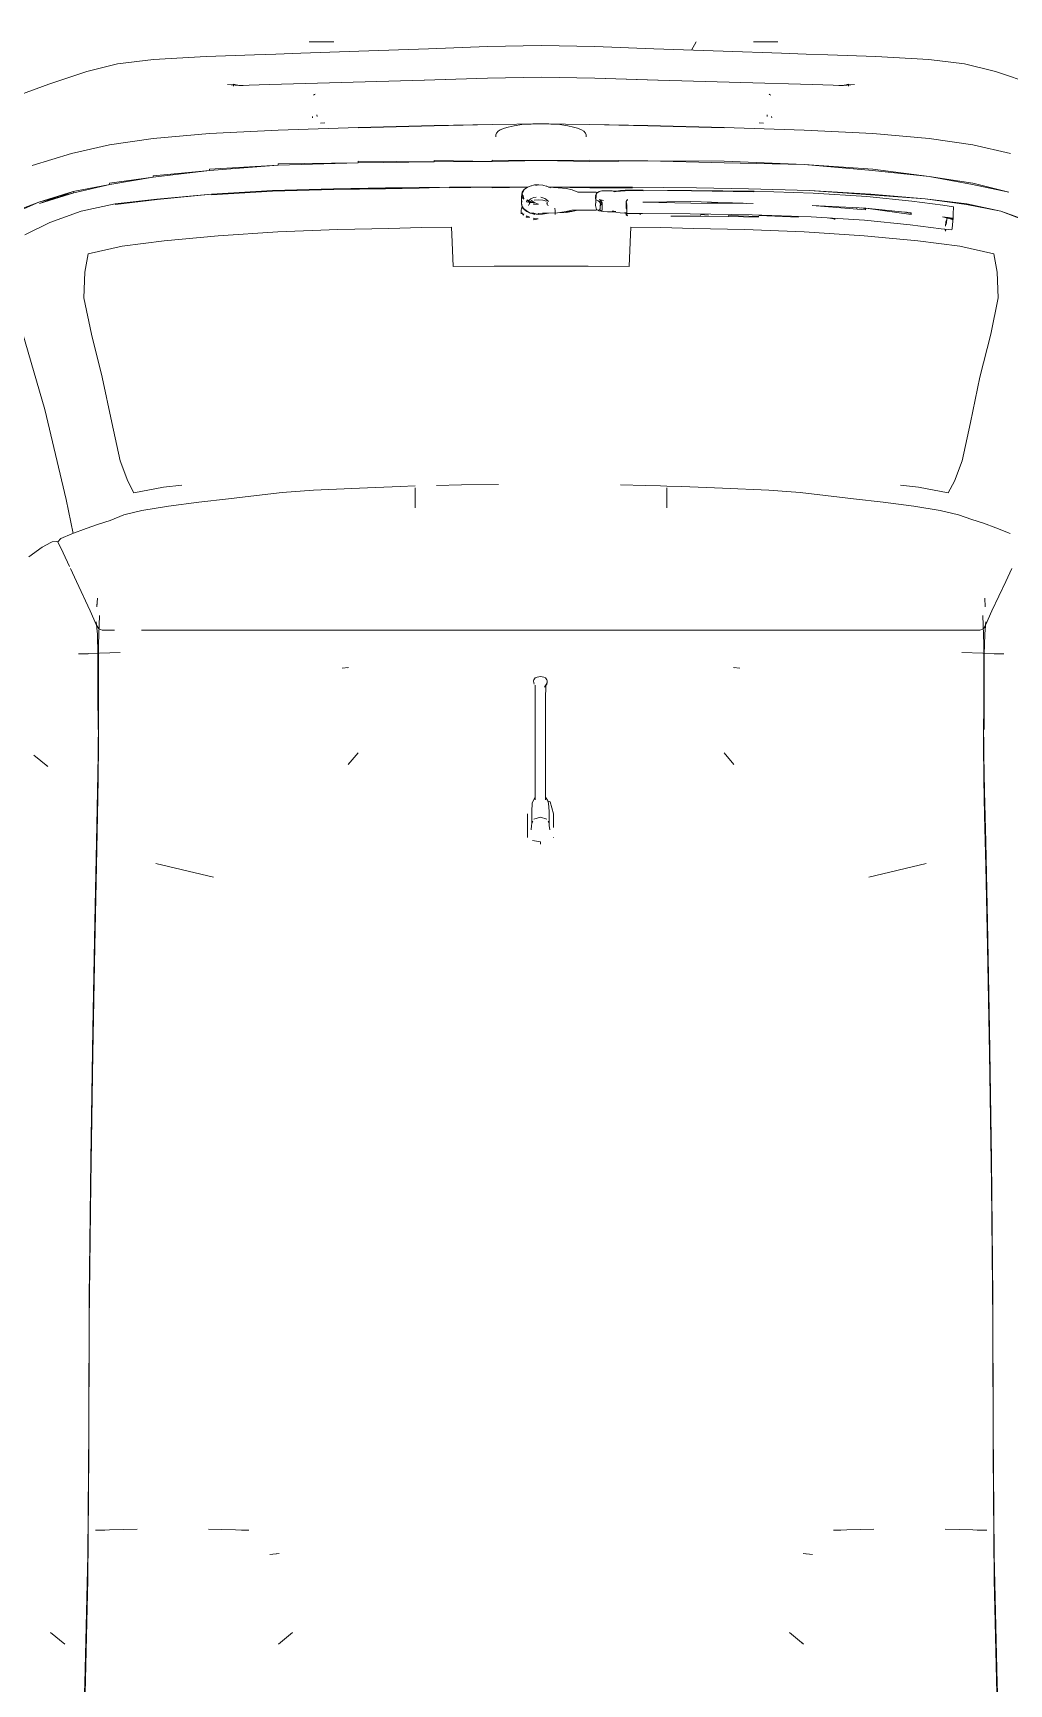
# Model space of a CAD drawing. Header units: millimetres. Extents: x -48985 to -29412, y -43090 to -3800.
# Drawn here: x -44328 to -43323, y -39636 to -37938 of the extents above; entities that cross this region are included whole.
import ezdxf

# ---------------------------------------------------------------- set-up
doc = ezdxf.new("R2010")
doc.units = ezdxf.units.MM
doc.layers.add('A-FLOR-PATT', color=8, linetype='Continuous', lineweight=25)
doc.layers.add('G-IMPT', color=8, linetype='Continuous', lineweight=9)

# ---------------------------------------------------------------- blocks, each defined once
blk = doc.blocks.new('CRT_Fiat Punto - Punto_dwg-985961-PAGINAÇÃO DE PISO GARAGEM')
at = {"layer": 'G-IMPT'}
for p, q in [((834, 187.49), (838.93, 187.67)), ((838.93, 187.67), (841.14, 187.75)), ((843.69, 187.84), (841.14, 187.75)), ((843.69, 187.84), (849.64, 188.05)), ((856.75, 188.3), (849.64, 188.05)), ((862.79, 188.52), (856.75, 188.3)), ((868.29, 188.62), (862.79, 188.52)), ((868.29, 188.62), (873.79, 188.52)), ((873.79, 188.52), (879.82, 188.3)), ((879.82, 188.3), (886.94, 188.05)), ((886.94, 188.05), (892.89, 187.84)), ((892.89, 187.84), (895.44, 187.75)), ((897.64, 187.67), (895.44, 187.75)), ((897.64, 187.67), (902.57, 187.49)), ((821.77, 185.97), (817.89, 184.68)), ((824.93, 186.75), (821.77, 185.97)), ((824.93, 186.75), (828.59, 187.19)), ((828.59, 187.19), (834, 187.49)), ((907.98, 187.19), (902.57, 187.49)), ((907.98, 187.19), (911.64, 186.75)), ((911.64, 186.75), (914.8, 185.97)), ((914.8, 185.97), (918.68, 184.68)), ((814.27, 183.34), (817.89, 184.68)), ((836.18, 184.63), (837.34, 184.55)), ((836.18, 184.63), (837.79, 184.53)), ((836.8, 184.46), (836.8, 184.66)), ((836.8, 184.66), (837.34, 184.55)), ((840.49, 184.64), (837.34, 184.55)), ((837.34, 184.55), (837.79, 184.53)), ((840.49, 184.64), (847.84, 184.84)), ((856.3, 185.09), (847.84, 184.84)), ((862.79, 185.29), (856.3, 185.09)), ((856.35, 185.08), (862.79, 185.3)), ((856.35, 185.08), (862.79, 185.29)), ((868.29, 185.39), (862.79, 185.3)), ((868.29, 185.39), (873.79, 185.3)), ((873.79, 185.3), (880.22, 185.08)), ((873.79, 185.29), (880.22, 185.08)), ((873.79, 185.29), (880.27, 185.09)), ((880.27, 185.09), (888.74, 184.84)), ((888.74, 184.84), (896.09, 184.64)), ((896.09, 184.64), (899.24, 184.55)), ((900.39, 184.63), (898.78, 184.53)), ((898.78, 184.53), (899.24, 184.55)), ((899.77, 184.66), (899.24, 184.55)), ((900.39, 184.63), (899.24, 184.55)), ((899.77, 184.46), (899.77, 184.66)), ((844.97, 183.56), (845.08, 183.63)), ((845.08, 183.63), (845.14, 183.66)), ((891.69, 183.63), (891.63, 183.66)), ((891.69, 183.63), (891.8, 183.56)), ((844.87, 181.24), (844.88, 181.37)), ((845.34, 181.52), (845.35, 181.36)), ((891.43, 181.52), (891.42, 181.36)), ((891.89, 181.37), (891.9, 181.24)), ((824.09, 178.46), (828.55, 179.13)), ((824.09, 178.46), (828.55, 179.11)), ((828.55, 179.11), (824.09, 178.46)), ((828.55, 179.13), (834.34, 179.61)), ((841.36, 179.95), (834.34, 179.61)), ((841.36, 179.95), (849.54, 180.23)), ((846.16, 180.72), (845.7, 180.69)), ((849.54, 180.23), (857.35, 180.44)), ((857.35, 180.41), (849.54, 180.19)), ((849.54, 180.19), (857.35, 180.41)), ((857.35, 180.44), (863.29, 180.56)), ((857.35, 180.41), (863.29, 180.53)), ((857.35, 180.41), (863.29, 180.53)), ((868.29, 180.6), (863.29, 180.56)), ((863.72, 179.66), (863.64, 179.49)), ((863.64, 179.49), (863.64, 179.3)), ((863.72, 179.66), (863.88, 179.86)), ((864.1, 179.99), (863.88, 179.86)), ((864.1, 179.99), (864.53, 180.17)), ((864.91, 180.28), (864.53, 180.17)), ((864.91, 180.28), (865.53, 180.42)), ((865.53, 180.42), (866.33, 180.53)), ((866.33, 180.53), (867.27, 180.59)), ((867.45, 180.61), (867.27, 180.59)), ((867.45, 180.61), (868.27, 180.63)), ((868.27, 180.63), (869.09, 180.61)), ((873.29, 180.56), (868.29, 180.6)), ((869.09, 180.61), (869.27, 180.59)), ((870.21, 180.53), (869.27, 180.59)), ((870.21, 180.53), (871.01, 180.42)), ((871.62, 180.28), (871.01, 180.42)), ((871.62, 180.28), (872.01, 180.17)), ((872.01, 180.17), (872.44, 179.99)), ((872.44, 179.99), (872.66, 179.86)), ((872.82, 179.66), (872.66, 179.86)), ((872.82, 179.66), (872.9, 179.49)), ((872.9, 179.49), (872.9, 179.3)), ((879.22, 180.44), (873.29, 180.56)), ((879.22, 180.41), (873.29, 180.53)), ((879.22, 180.41), (873.29, 180.53)), ((879.22, 180.44), (887.04, 180.23)), ((879.22, 180.41), (887.04, 180.19)), ((879.22, 180.41), (887.04, 180.19)), ((895.21, 179.95), (887.04, 180.23)), ((890.62, 180.72), (891.07, 180.69)), ((902.24, 179.61), (895.21, 179.95)), ((908.02, 179.13), (902.24, 179.61)), ((908.02, 179.13), (912.49, 178.46)), ((908.02, 179.11), (912.49, 178.46)), ((908.02, 179.11), (912.49, 178.46)), ((816.19, 176.36), (820.21, 177.57)), ((820.21, 177.57), (824.09, 178.46)), ((916.36, 177.57), (912.49, 178.46)), ((852.36, 174.05), (847.04, 173.98)), ((852.36, 174.05), (855.79, 174.1)), ((867.18, 174.25), (867.31, 174.27)), ((868.04, 174.37), (868.48, 174.33)), ((868.48, 174.33), (868.57, 174.31)), ((868.57, 174.31), (868.82, 174.25)), ((868.89, 174.22), (868.82, 174.25)), ((868.89, 174.22), (869.24, 174.06)), ((869.08, 174.13), (869.24, 174.06)), ((869.08, 174.13), (870.03, 174.07)), ((873.28, 174.07), (869.17, 174.13)), ((870.89, 174), (870.03, 174.07)), ((870.89, 174), (871.47, 173.85)), ((873.29, 174.14), (877.66, 174.13)), ((877.66, 174.13), (880.78, 174.1)), ((884.21, 174.06), (880.78, 174.1)), ((889.53, 173.98), (884.21, 174.06)), ((816.87, 172.6), (820.38, 173.68)), ((821.21, 171.68), (824.69, 172.42)), ((824.69, 172.42), (828.95, 172.92)), ((834.54, 173.41), (840.79, 173.79)), ((840.79, 173.79), (847.04, 173.98)), ((866.27, 172.87), (866.28, 173.15)), ((866.27, 172.47), (866.27, 172.87)), ((866.31, 173.41), (866.28, 173.15)), ((866.33, 172.72), (866.33, 172.61)), ((866.89, 172.61), (867.03, 172.67)), ((867.08, 172.82), (866.97, 172.71)), ((866.97, 172.71), (867.06, 172.77)), ((867, 172.27), (867.14, 172.54)), ((867.08, 172.82), (867.25, 172.94)), ((867.13, 172.49), (867.1, 172.63)), ((867.1, 172.63), (867.11, 172.41)), ((867.11, 172.41), (867.14, 172.54)), ((867.37, 173), (867.25, 172.94)), ((867.34, 172.56), (867.49, 172.62)), ((867.37, 173), (867.56, 173.08)), ((867.56, 173.08), (867.78, 173.12)), ((867.58, 172.82), (868.01, 172.84)), ((868.01, 172.84), (868.45, 172.8)), ((868.25, 173.12), (868.47, 173.06)), ((868.45, 172.8), (868.85, 172.7)), ((868.47, 173.06), (868.66, 172.97)), ((868.66, 172.97), (868.78, 172.91)), ((868.95, 172.78), (868.78, 172.91)), ((869.05, 172.67), (868.86, 172.81)), ((869, 172.23), (868.88, 172.51)), ((868.88, 172.51), (868.9, 172.37)), ((868.92, 172.6), (868.89, 172.46)), ((868.92, 172.6), (868.9, 172.37)), ((869.05, 172.67), (868.95, 172.78)), ((872.06, 173.62), (871.47, 173.85)), ((872.06, 173.62), (873.06, 173.63)), ((873.94, 173.61), (873.06, 173.63)), ((873.85, 172.26), (873.88, 172.7)), ((873.86, 173.12), (873.9, 173.29)), ((873.88, 172.7), (873.86, 173.12)), ((873.93, 172.84), (873.86, 172.98)), ((873.92, 172.55), (873.87, 172.44)), ((873.94, 173.41), (873.88, 172.7)), ((873.94, 173.41), (873.88, 172.84)), ((873.88, 172.98), (873.89, 173.12)), ((873.88, 172.84), (873.89, 173.12)), ((873.88, 172.7), (873.88, 172.84)), ((873.94, 173.41), (873.9, 173.29)), ((874.08, 173.59), (873.94, 173.61)), ((873.94, 173.41), (873.99, 173.53)), ((873.99, 173.53), (874.24, 173.69)), ((874.38, 172.8), (874.23, 172.88)), ((874.23, 172.88), (874.66, 172.78)), ((874.24, 173.69), (874.49, 173.77)), ((874.36, 172.48), (874.28, 172.65)), ((874.36, 172.48), (874.35, 172.21)), ((874.38, 172.8), (874.66, 172.78)), ((874.42, 172.6), (874.51, 172.6)), ((874.68, 173.76), (874.49, 173.77)), ((874.68, 173.76), (875.13, 173.75)), ((875.58, 173.75), (875.13, 173.75)), ((875.58, 173.75), (875.75, 173.68)), ((876.89, 173.83), (876.43, 173.79)), ((876.89, 173.83), (877.06, 173.84)), ((877, 171.99), (877.01, 172.49)), ((877, 171.99), (877.01, 172.49)), ((877, 171.99), (877.01, 172.49)), ((877.15, 172.87), (877.01, 172.67)), ((877.01, 172.49), (877.01, 172.67)), ((877.08, 172.25), (877.01, 172.67)), ((877.08, 172.25), (877.01, 172.67)), ((877.01, 172.49), (877.01, 172.67)), ((877.01, 172.49), (877.01, 172.67)), ((877.01, 172.67), (877.08, 172.41)), ((877.06, 173.84), (878.73, 173.84)), ((877.09, 172.72), (877.15, 172.87)), ((885.29, 172.49), (886.37, 172.58)), ((885.29, 172.49), (886.37, 172.58)), ((889.06, 172.5), (889.28, 172.48)), ((889.06, 172.5), (889.28, 172.48)), ((895.78, 173.8), (889.53, 173.98)), ((890.09, 173.72), (896.15, 173.51)), ((901.63, 173.17), (896.15, 173.51)), ((901.63, 173.17), (906.25, 172.69)), ((909.42, 172.28), (906.25, 172.69)), ((817.99, 170.51), (821.21, 171.68)), ((866.25, 171.78), (866.32, 172.04)), ((866.25, 171.78), (866.25, 171.59)), ((866.25, 171.4), (866.25, 171.59)), ((866.48, 171.27), (866.31, 171.52)), ((866.37, 172.14), (866.32, 172.04)), ((866.48, 171.27), (866.53, 171.42)), ((867.65, 171.35), (867.34, 171.43)), ((869.03, 171.49), (869.98, 171.52)), ((869.68, 171.98), (869.73, 171.72)), ((869.73, 171.72), (869.73, 171.53)), ((869.73, 171.34), (869.73, 171.53)), ((870.85, 171.54), (871.43, 171.66)), ((873.91, 171.78), (873.03, 171.79)), ((873.85, 172.26), (873.88, 172.11)), ((873.91, 171.98), (873.88, 172.11)), ((873.91, 171.98), (873.96, 171.86)), ((874.27, 171.8), (873.91, 171.78)), ((874.2, 171.7), (873.96, 171.86)), ((874.2, 171.7), (874.64, 171.63)), ((874.35, 171.93), (874.27, 171.8)), ((874.35, 171.93), (874.35, 172.21)), ((874.64, 171.63), (875.09, 171.62)), ((875.09, 171.62), (875.55, 171.6)), ((875.93, 171.58), (875.73, 171.6)), ((876.39, 171.52), (875.93, 171.58)), ((876.85, 171.46), (876.39, 171.52)), ((876.85, 171.54), (877.02, 171.52)), ((877.02, 171.44), (876.85, 171.46)), ((876.99, 171.29), (876.99, 171.49)), ((876.99, 171.29), (876.99, 171.49)), ((876.99, 171.29), (876.99, 171.49)), ((876.99, 171.29), (877.06, 171.37)), ((876.99, 171.29), (877.06, 171.37)), ((876.99, 171.29), (877.12, 171.19)), ((876.99, 171.29), (877.12, 171.19)), ((877, 171.99), (877.08, 172.25)), ((877, 171.99), (877.08, 172.25)), ((877, 171.99), (877.07, 171.81)), ((877, 171.99), (877.07, 171.81)), ((878.67, 171.43), (877.02, 171.44)), ((877.06, 171.37), (877.07, 171.81)), ((877.12, 171.19), (877.06, 171.37)), ((877.07, 171.81), (877.08, 172.25)), ((878.42, 171.32), (878.42, 171.43)), ((878.42, 171.32), (878.42, 171.43)), ((878.67, 171.43), (883.56, 171.41)), ((884.6, 171.17), (881.56, 171.17)), ((883.56, 171.41), (889.91, 171.32)), ((884.6, 171.34), (885.43, 171.28)), ((884.6, 171.34), (885.43, 171.28)), ((884.6, 171.25), (884.6, 171.17)), ((884.6, 171.25), (884.6, 171.17)), ((884.6, 171.17), (887.46, 171.14)), ((887.47, 171.22), (887.46, 171.14)), ((887.47, 171.22), (887.46, 171.14)), ((890.56, 171.06), (887.46, 171.14)), ((890.57, 171.14), (887.47, 171.22)), ((889.91, 171.32), (895.94, 171.1)), ((890.57, 171.23), (894.65, 171.05)), ((890.57, 171.23), (894.65, 171.05)), ((898.4, 170.87), (897.69, 170.99)), ((898.4, 170.87), (897.69, 170.99)), ((898.3, 170.87), (898.4, 170.87)), ((898.3, 170.87), (898.4, 170.87)), ((900.61, 172.04), (900.6, 171.9)), ((900.61, 172.04), (900.6, 171.9)), ((901.12, 172.01), (901.52, 171.92)), ((901.12, 172.01), (901.52, 171.92)), ((905.69, 171.57), (905.59, 171.57)), ((905.69, 171.57), (905.59, 171.57)), ((906.18, 171.43), (905.59, 171.57)), ((906.18, 171.43), (905.59, 171.57)), ((910.51, 172.11), (909.42, 172.28)), ((909.83, 170.82), (909.74, 170.59)), ((909.83, 170.82), (909.74, 170.59)), ((909.77, 170.33), (909.83, 170.82)), ((909.77, 170.33), (909.83, 170.82)), ((909.83, 170.82), (909.84, 171)), ((909.83, 170.82), (909.84, 171)), ((909.84, 171.03), (909.98, 171.03)), ((910.39, 170.99), (910.37, 170.8)), ((910.46, 170.66), (910.42, 170.27)), ((910.46, 170.97), (910.45, 170.81)), ((910.46, 170.66), (910.47, 170.93)), ((910.49, 171.14), (910.47, 171.51)), ((910.47, 171.51), (910.47, 170.93)), ((910.47, 170.93), (910.48, 171.28)), ((910.49, 171.14), (910.47, 170.93)), ((910.49, 171.64), (910.48, 171.28)), ((910.51, 171.85), (910.49, 171.64)), ((910.51, 171.85), (910.51, 172.11)), ((815.43, 169.25), (817.99, 170.51)), ((910.35, 169.76), (909.25, 169.87)), ((909.72, 169.82), (909.64, 169.72)), ((909.72, 169.82), (909.64, 169.72)), ((909.69, 170.16), (909.74, 170.59)), ((909.7, 169.63), (909.72, 169.82)), ((909.7, 169.63), (909.72, 169.82)), ((909.7, 169.63), (909.72, 169.82)), ((910.35, 169.76), (910.38, 169.89)), ((910.38, 169.89), (910.42, 170.27)), ((817.46, 151.37), (813.5, 165.01)), ((819.65, 142.18), (817.46, 151.37)), ((860.15, 143.67), (857.58, 143.62)), ((863.92, 143.7), (860.15, 143.67)), ((876.42, 143.67), (878.99, 143.61)), ((880.51, 143.57), (878.99, 143.61)), ((820.37, 138.7), (819.65, 142.18)), ((830.13, 141.49), (833.25, 141.9)), ((833.25, 141.9), (836.28, 142.26)), ((836.28, 142.26), (839.15, 142.59)), ((839.15, 142.59), (841.76, 142.88)), ((841.76, 142.88), (844.98, 143.13)), ((844.98, 143.13), (849.71, 143.35)), ((849.71, 143.35), (853.87, 143.51)), ((853.87, 143.51), (855.4, 143.56)), ((855.4, 143.36), (855.4, 143.24)), ((855.4, 142.94), (855.4, 143.24)), ((855.4, 142.24), (855.4, 142.94)), ((855.4, 141.34), (855.4, 142.24)), ((881.17, 143.55), (880.51, 143.57)), ((882.7, 143.51), (881.17, 143.55)), ((881.17, 143.36), (881.17, 143.24)), ((881.17, 142.94), (881.17, 143.24)), ((881.17, 142.94), (881.17, 142.24)), ((881.17, 142.24), (881.17, 141.34)), ((882.7, 143.51), (886.86, 143.35)), ((891.59, 143.13), (886.86, 143.35)), ((891.59, 143.13), (894.81, 142.88)), ((897.42, 142.59), (894.81, 142.88)), ((897.42, 142.59), (900.29, 142.26)), ((903.32, 141.9), (900.29, 142.26)), ((903.32, 141.9), (906.44, 141.49)), ((824.17, 140.04), (825.55, 140.6)), ((827.41, 141.06), (825.55, 140.6)), ((830.13, 141.49), (827.41, 141.06)), ((906.44, 141.49), (909.16, 141.06)), ((909.16, 141.06), (911.02, 140.6)), ((912.38, 140.14), (911.02, 140.6)), ((819.12, 138.18), (820.24, 138.66)), ((820.24, 138.66), (821.72, 139.21)), ((821.72, 139.21), (822.96, 139.65)), ((822.96, 139.65), (824.17, 140.04)), ((912.38, 140.14), (913.6, 139.74)), ((914.84, 139.29), (913.6, 139.74)), ((914.84, 139.29), (916.3, 138.71)), ((817.19, 137.3), (815.83, 136.3)), ((818.08, 137.79), (817.19, 137.3)), ((818.08, 137.79), (818.21, 137.85)), ((818.21, 137.85), (818.62, 137.88)), ((818.8, 137.83), (818.62, 137.88)), ((818.81, 137.85), (819.12, 138.18)), ((819.34, 136.72), (818.81, 137.85)), ((820, 135.31), (819.34, 136.72)), ((820.71, 133.8), (820.09, 135.12)), ((820.71, 133.8), (822.12, 130.78)), ((915.86, 133.8), (914.45, 130.78)), ((916.48, 135.12), (915.86, 133.8)), ((822.85, 132.08), (822.8, 131.19)), ((913.72, 132.08), (913.77, 131.19)), ((822.12, 130.78), (822.73, 129.39)), ((822.8, 131.19), (822.81, 131.48)), ((822.96, 127.39), (823.06, 130.31)), ((913.51, 130.31), (913.61, 127.39)), ((913.77, 131.19), (913.76, 131.48)), ((914.45, 130.78), (913.84, 129.39)), ((823, 128.95), (822.73, 129.39)), ((822.78, 129.36), (822.74, 129.67)), ((822.74, 129.67), (822.86, 128.39)), ((822.78, 129.36), (822.86, 128.39)), ((822.96, 125.33), (822.86, 128.39)), ((822.86, 128.39), (822.91, 126.31)), ((823.36, 128.81), (823, 128.95)), ((823.36, 128.81), (824.6, 128.81)), ((823.36, 128.81), (823.41, 128.81)), ((824.6, 128.81), (823.41, 128.81)), ((831.05, 128.81), (827.36, 128.81)), ((834.92, 128.81), (831.05, 128.81)), ((838.87, 128.81), (834.92, 128.81)), ((838.87, 128.81), (842.83, 128.81)), ((842.83, 128.81), (846.86, 128.81)), ((846.86, 128.81), (851.04, 128.81)), ((854.28, 128.81), (851.04, 128.81)), ((854.28, 128.81), (855.51, 128.81)), ((856.19, 128.81), (855.51, 128.81)), ((856.19, 128.81), (857.76, 128.81)), ((860.34, 128.81), (857.76, 128.81)), ((864.04, 128.81), (860.34, 128.81)), ((868.29, 128.81), (864.04, 128.81)), ((872.54, 128.81), (868.29, 128.81)), ((872.54, 128.81), (876.23, 128.81)), ((876.23, 128.81), (878.81, 128.81)), ((880.39, 128.81), (878.81, 128.81)), ((881.06, 128.81), (880.39, 128.81)), ((882.29, 128.81), (881.06, 128.81)), ((885.54, 128.81), (882.29, 128.81)), ((889.71, 128.81), (885.54, 128.81)), ((889.71, 128.81), (893.74, 128.81)), ((897.7, 128.81), (893.74, 128.81)), ((897.7, 128.81), (901.66, 128.81)), ((901.66, 128.81), (905.52, 128.81)), ((905.52, 128.81), (909.18, 128.81)), ((912.01, 128.81), (909.21, 128.81)), ((911.97, 128.81), (913.21, 128.81)), ((911.97, 128.81), (913.16, 128.81)), ((912.01, 128.81), (913.21, 128.81)), ((913.21, 128.81), (913.16, 128.81)), ((913.21, 128.81), (913.57, 128.95)), ((913.57, 128.95), (913.84, 129.39)), ((913.61, 125.33), (913.71, 128.39)), ((913.71, 128.39), (913.66, 126.31)), ((913.83, 129.67), (913.71, 128.39)), ((913.79, 129.36), (913.71, 128.39)), ((913.83, 129.67), (913.79, 129.36)), ((822.96, 127.03), (822.96, 127.39)), ((822.96, 127.03), (822.96, 126.19)), ((913.61, 127.39), (913.61, 127.03)), ((913.61, 127.03), (913.61, 126.19)), ((820.92, 126.39), (825.19, 126.51)), ((820.92, 126.39), (821.9, 126.4)), ((822.91, 122.45), (822.91, 126.31)), ((822.96, 125.33), (822.96, 126.19)), ((822.96, 121.47), (822.96, 125.33)), ((822.96, 125.33), (822.96, 124.91)), ((915.65, 126.39), (911.38, 126.51)), ((913.61, 125.33), (913.61, 126.19)), ((913.61, 121.47), (913.61, 125.33)), ((913.61, 124.91), (913.61, 125.33)), ((913.66, 122.45), (913.66, 126.31)), ((915.65, 126.39), (914.67, 126.4)), ((822.96, 121.05), (822.96, 124.91)), ((848.58, 125), (847.92, 124.92)), ((848.43, 124.97), (848.58, 125)), ((867.52, 123.61), (867.56, 123.73)), ((867.53, 123.43), (867.52, 123.61)), ((867.57, 123.27), (867.53, 123.43)), ((867.69, 123.93), (867.56, 123.73)), ((867.87, 123.99), (867.69, 123.93)), ((868.22, 124.06), (867.87, 123.99)), ((868.57, 123.99), (868.22, 124.06)), ((868.57, 123.99), (868.74, 123.93)), ((868.63, 122.97), (868.91, 123.43)), ((868.73, 123.11), (868.91, 123.43)), ((868.74, 123.93), (868.87, 123.73)), ((868.92, 123.61), (868.87, 123.73)), ((868.87, 123.27), (868.91, 123.43)), ((868.92, 123.61), (868.91, 123.43)), ((888.14, 124.97), (887.99, 125)), ((887.99, 125), (888.65, 124.92)), ((913.61, 121.05), (913.61, 124.91)), ((822.92, 118.66), (822.91, 122.45)), ((867.68, 123.18), (867.68, 121.71)), ((867.68, 121.71), (867.68, 117.32)), ((868.63, 122.97), (868.87, 123.27)), ((868.63, 122.97), (868.77, 123.19)), ((868.63, 122.97), (868.73, 123.11)), ((868.75, 121.71), (868.77, 123.19)), ((868.75, 117.32), (868.75, 121.71)), ((913.65, 118.66), (913.66, 122.45)), ((822.96, 121.47), (822.97, 117.68)), ((822.97, 117.26), (822.96, 121.05)), ((913.6, 117.68), (913.61, 121.47)), ((913.6, 117.26), (913.61, 121.05)), ((822.92, 118.66), (822.92, 119.86)), ((822.95, 116.01), (822.97, 119.74)), ((822.97, 119.38), (822.97, 119.74)), ((822.97, 119.38), (822.97, 118.54)), ((822.97, 117.68), (822.97, 118.54)), ((913.62, 116.01), (913.6, 119.74)), ((913.6, 119.74), (913.6, 119.38)), ((913.6, 119.38), (913.6, 118.54)), ((913.6, 117.68), (913.6, 118.54)), ((913.65, 119.86), (913.65, 118.66)), ((822.95, 113.53), (822.97, 117.26)), ((822.97, 117.68), (822.97, 117.26)), ((822.97, 117.68), (822.97, 117.26)), ((867.68, 112.91), (867.68, 117.32)), ((868.75, 117.32), (868.75, 112.91)), ((913.6, 117.26), (913.6, 117.68)), ((913.6, 117.26), (913.6, 117.68)), ((913.62, 113.53), (913.6, 117.26)), ((816.34, 116.02), (817.79, 114.85)), ((817.63, 114.97), (817.79, 114.85)), ((822.88, 112.33), (822.95, 116.01)), ((849.54, 116.25), (848.54, 115.06)), ((848.65, 115.19), (848.54, 115.06)), ((887.03, 116.25), (888.03, 115.06)), ((887.92, 115.19), (888.03, 115.06)), ((913.62, 116.01), (913.69, 112.33)), ((822.88, 109.85), (822.95, 113.53)), ((913.69, 109.85), (913.62, 113.53)), ((822.76, 107.16), (822.88, 112.33)), ((867.51, 111.4), (867.68, 111.73)), ((867.68, 111.44), (867.68, 112.91)), ((868.75, 112.91), (868.75, 111.44)), ((868.75, 111.73), (868.93, 111.4)), ((913.81, 107.16), (913.69, 112.33)), ((822.76, 104.68), (822.88, 109.85)), ((866.88, 108.63), (866.88, 110.03)), ((866.88, 110), (866.88, 110.03)), ((866.88, 109.97), (866.88, 110)), ((867.33, 110.25), (867.37, 111.1)), ((867.33, 109.38), (867.33, 110.25)), ((867.37, 111.1), (867.51, 111.4)), ((869.06, 111.1), (868.93, 111.4)), ((868.96, 111.33), (869.22, 111.23)), ((869.1, 110.25), (869.06, 111.1)), ((869.1, 109.38), (869.1, 110.25)), ((869.22, 111.23), (869.56, 110.03)), ((869.56, 108.63), (869.56, 110.03)), ((869.56, 110.03), (869.56, 110)), ((869.56, 110), (869.56, 109.97)), ((913.81, 104.68), (913.69, 109.85)), ((866.88, 108.63), (866.88, 107.64)), ((867.31, 108.81), (867.26, 108.38)), ((867.31, 108.81), (867.33, 109.02)), ((867.33, 109.02), (867.33, 109.38)), ((867.4, 109.25), (867.33, 109.02)), ((867.33, 109.02), (867.44, 109.23)), ((868.22, 109.66), (867.55, 109.47)), ((868.22, 109.66), (868.88, 109.47)), ((869, 109.23), (869.1, 109.02)), ((869.03, 109.25), (869.1, 109.02)), ((869.1, 109.02), (869.1, 109.38)), ((869.12, 108.81), (869.1, 109.02)), ((869.12, 108.81), (869.18, 108.38)), ((822.58, 98.92), (822.76, 107.16)), ((866.88, 107.64), (866.91, 107.68)), ((866.88, 107.61), (866.88, 107.64)), ((866.88, 107.61), (866.88, 107.58)), ((867.41, 107.3), (868.22, 107.14)), ((868.22, 106.91), (868.22, 107.14)), ((869.56, 107.61), (869.56, 107.64)), ((869.56, 107.58), (869.56, 107.61)), ((913.81, 107.16), (913.99, 98.92)), ((828.85, 104.94), (834.73, 103.54)), ((907.72, 104.94), (901.84, 103.54)), ((822.58, 96.44), (822.76, 104.68)), ((913.99, 96.44), (913.81, 104.68)), ((822.38, 87.97), (822.58, 98.92)), ((914.19, 87.97), (913.99, 98.92)), ((822.38, 85.49), (822.58, 96.44)), ((914.19, 85.49), (913.99, 96.44)), ((822.18, 74.65), (822.38, 87.97)), ((914.19, 87.97), (914.39, 74.65)), ((822.18, 72.17), (822.38, 85.49)), ((914.39, 72.17), (914.19, 85.49)), ((822.03, 60.53), (822.18, 74.65)), ((914.54, 60.53), (914.39, 74.65)), ((822.03, 58.05), (822.18, 72.17)), ((914.54, 58.05), (914.39, 72.17)), ((821.98, 47.17), (822.03, 60.53)), ((914.54, 60.53), (914.59, 47.17)), ((821.98, 44.69), (822.03, 58.05)), ((914.59, 44.69), (914.54, 58.05)), ((821.88, 34.15), (821.98, 47.17)), ((914.69, 34.15), (914.59, 47.17)), ((821.88, 31.67), (821.98, 44.69)), ((914.69, 31.67), (914.59, 44.69)), ((822.65, 36.71), (826.92, 36.84)), ((822.65, 36.71), (823.63, 36.72)), ((838.35, 36.71), (834.23, 36.84)), ((838.35, 36.71), (837.6, 36.72)), ((898.22, 36.71), (902.34, 36.84)), ((898.22, 36.71), (898.97, 36.72)), ((913.92, 36.71), (909.65, 36.84)), ((913.92, 36.71), (912.94, 36.72)), ((821.58, 21.02), (821.88, 34.15)), ((841.46, 34.32), (840.5, 34.23)), ((841.23, 34.29), (841.46, 34.32)), ((895.34, 34.29), (895.12, 34.32)), ((895.12, 34.32), (896.07, 34.23)), ((914.69, 34.15), (914.99, 21.02)), ((821.58, 18.53), (821.88, 31.67)), ((914.99, 18.53), (914.69, 31.67)), ((818.07, 26.24), (819.52, 25.06)), ((842.85, 26.24), (841.4, 25.06)), ((893.72, 26.24), (895.17, 25.06)), ((819.35, 25.18), (819.52, 25.06)), ((841.56, 25.18), (841.4, 25.06)), ((895.01, 25.18), (895.17, 25.06)), ((821.05, 7.98), (821.58, 21.02)), ((915.52, 7.98), (914.99, 21.02))]:
    blk.add_line(p, q, dxfattribs=at)
at = {"layer": 'G-IMPT', "flags": 128}
for points in [[(868.29, 176.85), (863.29, 176.76), (857.35, 176.73), (849.54, 176.64), (841.36, 176.38), (834.35, 175.84), (828.57, 175.15), (824.12, 174.42), (820.43, 173.55), (816.94, 172.47), (818.73, 173.1)], [(868.29, 176.85), (863.29, 176.9), (863.29, 176.76), (857.35, 176.87), (857.35, 176.73), (849.54, 176.78), (849.54, 176.64), (841.36, 176.52), (841.36, 176.38), (834.34, 175.99), (834.35, 175.84), (828.55, 175.29), (828.57, 175.15), (824.09, 174.55), (824.12, 174.42), (820.38, 173.68)], [(866.85, 174.12), (863.29, 174.07), (863.29, 174.14), (866.88, 174.14)], [(867.75, 174.32), (868.04, 174.37), (867.62, 174.38), (867.18, 174.25), (866.89, 174.15), (866.55, 173.9), (866.47, 173.74), (866.31, 173.41), (866.46, 173.26), (866.53, 172.94)], [(869.06, 174.14), (873.29, 174.14), (877.65, 174.06), (873.28, 174.07)], [(819.1, 173.23), (820.38, 173.68), (820.43, 173.55), (816.87, 172.6), (814.11, 171.37), (812.4, 170.44), (812.26, 170.57), (811.5, 169.79), (811.11, 169.52), (811.31, 169.17), (810.95, 169.53), (811.34, 169.91), (812.26, 170.57), (814.11, 171.37), (814.01, 171.51), (816.87, 172.6)], [(840.79, 173.79), (834.55, 173.34), (840.8, 173.72), (834.54, 173.41), (828.97, 172.86), (824.71, 172.35), (824.69, 172.42), (828.97, 172.86), (828.95, 172.92), (834.54, 173.41)], [(866.33, 172.36), (866.27, 172.47), (866.32, 172.21), (866.55, 171.85), (866.53, 171.89)], [(866.53, 172.92), (866.34, 173.09), (866.31, 173.41), (866.35, 173.61), (866.53, 173.87)], [(873.88, 173.18), (873.86, 173.27), (873.94, 173.41)], [(873.86, 172.98), (873.86, 173.12), (873.88, 172.98)], [(873.93, 172.84), (874.14, 172.72), (874.28, 172.65), (874.38, 172.8), (874.55, 172.54), (874.54, 172.15), (874.54, 171.77), (874.43, 171.7), (874.27, 171.8)], [(874.35, 172.21), (874.55, 172.54), (874.28, 172.65)], [(875.77, 173.67), (875.97, 173.68), (876.43, 173.72), (876.89, 173.77), (877.06, 173.78), (878.73, 173.77), (877.06, 173.84), (876.89, 173.77), (876.43, 173.79), (875.97, 173.74), (875.77, 173.73), (875.58, 173.75)], [(866.32, 172.04), (866.32, 171.91), (866.37, 172.13)], [(868.42, 171.37), (867.99, 171.35), (867.56, 171.39), (867.16, 171.49), (866.82, 171.65), (866.55, 171.85), (866.39, 172.09)], [(866.49, 171.96), (866.77, 171.75), (867.16, 171.49), (867.54, 171.48), (867.99, 171.35), (867.99, 171.43), (868.44, 171.46), (869.03, 171.49), (868.42, 171.37)], [(873.03, 171.79), (872.06, 171.77), (871.44, 171.77), (870.84, 171.65)], [(870.84, 171.65), (871.43, 171.66), (872.06, 171.77)], [(875.55, 171.68), (875.73, 171.68), (875.93, 171.66)], [(875.93, 171.66), (875.73, 171.6), (875.55, 171.6)], [(895.94, 171.1), (901.4, 170.75), (906.06, 170.27), (909.25, 169.87)], [(910.46, 170.97), (909.38, 171.11), (910.45, 170.81)], [(910.37, 170.8), (910.37, 170.91), (909.86, 170.97)], [(915.09, 162.8), (914.99, 165.45), (914.65, 167.3), (911.17, 168.09), (906.87, 168.64), (901.36, 169.16), (895.23, 169.58), (889.1, 169.81), (883.89, 169.92), (880.53, 170), (877.47, 170.04), (877.4, 168.51), (877.3, 166.02), (873.09, 166.05), (868.29, 166.05), (863.48, 166.05), (859.27, 166.02), (859.17, 168.51), (859.1, 170.04), (856.04, 170), (852.68, 169.92), (847.47, 169.81), (841.34, 169.58), (835.21, 169.16), (829.7, 168.64), (825.4, 168.09), (821.92, 167.3), (821.58, 165.45), (821.48, 162.8), (822.24, 159.09), (823.35, 154.7), (824.32, 150.04), (825.18, 146.13), (825.97, 144.04), (826.59, 142.85), (829.63, 143.44), (831.5, 143.66)], [(913.22, 154.7), (914.33, 159.09), (915.09, 162.8), (914.99, 165.45), (914.65, 167.3), (911.17, 168.09), (906.87, 168.64), (901.36, 169.16), (895.23, 169.58), (889.1, 169.81), (883.89, 169.92), (880.53, 170), (877.47, 170.04), (877.4, 168.51), (877.3, 166.02), (873.09, 166.05), (868.29, 166.05), (863.48, 166.05), (859.27, 166.02), (859.17, 168.51), (859.1, 170.04), (856.04, 170), (852.68, 169.92), (847.47, 169.81), (841.34, 169.58), (835.21, 169.16), (829.7, 168.64), (825.4, 168.09), (821.92, 167.3), (821.58, 165.45), (821.48, 162.8), (822.24, 159.09), (823.35, 154.7), (824.32, 150.04), (825.18, 146.13), (825.97, 144.04), (826.59, 142.85), (829.63, 143.44), (831.5, 143.66)], [(905.07, 143.66), (906.94, 143.44), (909.98, 142.85), (910.6, 144.04), (911.39, 146.13), (912.25, 150.04), (913.22, 154.7), (914.33, 159.09), (915.09, 162.8)], [(905.07, 143.66), (906.94, 143.44), (909.98, 142.85), (910.6, 144.04), (911.39, 146.13), (912.25, 150.04), (913.22, 154.7)]]:
    blk.add_lwpolyline(points, dxfattribs=at)
for points in [[(916.18, 173.63), (912.46, 174.42), (908.02, 175.24), (902.23, 175.84), (895.21, 176.47), (887.04, 176.64), (879.22, 176.82), (873.29, 176.76), (868.29, 176.85), (873.29, 176.9), (879.22, 176.82), (887.04, 176.78), (895.21, 176.47), (902.24, 175.99), (908.02, 175.24), (912.49, 174.55)], [(840.8, 173.72), (847.05, 173.91), (852.37, 173.98), (855.8, 174.03), (858.91, 174.13), (858.92, 174.06), (863.29, 174.14), (858.91, 174.13), (855.79, 174.1), (855.8, 174.03), (852.36, 174.05), (852.37, 173.98), (847.04, 173.98)], [(866.78, 172.64), (867.16, 172.55), (867.59, 172.58), (867.3, 172.78), (867.16, 172.55), (866.87, 172.83)], [(868.01, 172.4), (867.56, 172.36), (867.59, 172.58)], [(878.7, 172.59), (883.62, 172.66), (889.99, 172.47), (883.61, 172.5)], [(878.73, 173.84), (883.67, 173.75), (890.08, 173.66), (890.09, 173.72), (883.68, 173.81)], [(918.56, 170.45), (915.35, 171.68), (911.86, 172.35), (907.62, 172.93), (902.02, 173.34), (895.78, 173.8), (902.04, 173.41), (907.62, 172.93), (911.89, 172.42), (915.35, 171.68), (918.59, 170.51), (921.14, 169.25)], [(866.75, 171.06), (867.14, 171.05), (866.8, 171.21)], [(867.53, 170.79), (867.98, 170.91), (867.55, 170.95)], [(870.85, 171.54), (869.98, 171.52), (870.84, 171.65)], [(906.18, 171.51), (901.53, 171.99), (896.04, 172.25), (901.51, 171.83), (901.53, 171.99), (906.17, 171.35)]]:
    blk.add_lwpolyline(points, close=True, dxfattribs=at)
blk = doc.blocks.new('CRT_Fiat Punto - Fiat punto 2-985965-PAGINAÇÃO DE PISO GARAGEM')
at = {"xscale": 10.05298727948713, "yscale": 10.05298727948713, "zscale": 10.05298727948713}
blk.add_blockref('CRT_Fiat Punto - Punto_dwg-985961-PAGINAÇÃO DE PISO GARAGEM', (-8728.9, 102.4), dxfattribs=at)

msp = doc.modelspace()

# ---------------------------------------------------------------- hatches: boundary and pattern name
at = {"layer": 'A-FLOR-PATT', "lineweight": 9}
h = msp.add_hatch(dxfattribs=at)
h.set_pattern_fill('FP_1', color=9, style=0, pattern_type=2)
h.set_pattern_definition([(0, (0, 0), (609.6, 152.4), [25.146, -432.054, 25.146, -432.054, -2438.4]), (0, (0, 0), (609.6, 152.4), [-914.4, 25.146, -889.254, 25.146, -432.054, -1066.8]), (0, (0, 0), (609.6, 152.4), [-2286, 25.146, -279.654, 25.146, -736.854]), (120, (228.6, 76.2), (-436.78227, 451.7291), [25.146, -432.054, 25.146, -432.054, -2438.4]), (120, (228.6, 76.2), (-436.78227, 451.7291), [-914.4, 25.146, -889.254, 25.146, -432.054, -1066.8]), (120, (228.6, 76.2), (-436.78227, 451.7291), [-2286, 25.146, -279.654, 25.146, -736.854]), (240, (304.8, 381), (-172.81773, -604.1291), [25.146, -432.054, 25.146, -432.054, -2438.4]), (240, (304.8, 381), (-172.81773, -604.1291), [-914.4, 25.146, -889.254, 25.146, -432.054, -1066.8]), (240, (304.8, 381), (-172.81773, -604.1291), [-2286, 25.146, -279.654, 25.146, -736.854])])
h.paths.add_polyline_path([(-36523.2, -42881.1), (-36524.4, -42883.4), (-36523.6, -42882.2)])
h.paths.add_polyline_path([(-36519.6, -42879.7), (-36522.1, -42880.3), (-36520.9, -42880.2), (-36520, -42879.8)])
h.paths.add_polyline_path([(-45709.6, -39194.7), (-45709.6, -40944.7), (-45739.6, -40944.7), (-45739.6, -39194.7)])
h.paths.add_polyline_path([(-48485.1, -37258.2), (-48483.8, -37255.9), (-48484.7, -37257.2)])
h.paths.add_polyline_path([(-48488.6, -37259.7), (-48486.1, -37259), (-48487.3, -37259.1), (-48488.2, -37259.5)])
h.paths.add_polyline_path([(-39604.6, -43069.7), (-39604.6, -42819.7), (-39616.9, -42819.6), (-39616.1, -42719.7), (-39604.6, -42719.7), (-39604.6, -41379.7), (-39614.6, -41379.7), (-39614.6, -41324.7), (-39613.2, -41321.1), (-39609.6, -41319.7), (-39454.6, -41319.7), (-39454.6, -41329.7), (-39419.6, -41329.7), (-39416.1, -41331.1), (-39414.6, -41334.7), (-39414.6, -41379.7), (-39424.6, -41379.7), (-39424.6, -42879.7), (-36424.6, -42879.7), (-36424.6, -40429.7), (-39424.6, -40429.7), (-39424.6, -40479.7), (-39414.6, -40479.7), (-39414.6, -40524.7), (-39416.1, -40528.2), (-39419.6, -40529.7), (-38624.6, -40529.7), (-38624.6, -40559.7), (-39424.6, -40559.7), (-39424.6, -40529.7), (-39454.6, -40529.7), (-39454.6, -40539.7), (-39609.6, -40539.7), (-39613.2, -40538.2), (-39614.6, -40534.7), (-39614.6, -40479.7), (-39604.6, -40479.7), (-39604.6, -40048.7), (-39614.6, -40048.7), (-39614.6, -39948.7), (-39604.6, -39948.7), (-39604.6, -37550.7), (-39614.6, -37550.7), (-39614.6, -37469.7), (-39795.5, -37470.2), (-39811.2, -37487.8), (-39816.1, -37492.1), (-39831.8, -37504.2), (-39845.9, -37512.6), (-39859.1, -37518.7), (-39881.2, -37526.3), (-39885.1, -37527.5), (-39901.5, -37530.5), (-39925.2, -37531.6), (-39946.2, -37529.9), (-39965.6, -37525.8), (-39987.9, -37517.7), (-40007.6, -37507.1), (-40024.7, -37495), (-40036.9, -37483.7), (-40049.9, -37469.7), (-45160.5, -37470.2), (-45176.2, -37487.8), (-45181.1, -37492.1), (-45196.8, -37504.2), (-45210.9, -37512.6), (-45224, -37518.7), (-45246.2, -37526.3), (-45250.1, -37527.5), (-45266.5, -37530.5), (-45290.2, -37531.6), (-45313.8, -37529.4), (-45330.1, -37525.9), (-45352.9, -37517.6), (-45372.3, -37507.3), (-45388.6, -37495.8), (-45405.6, -37479.8), (-45414.9, -37469.7), (-45604.6, -37469.7), (-45604.6, -38220.7), (-45594.6, -38220.7), (-45594.6, -38320.7), (-45679.6, -38320.7), (-45679.6, -39194.7), (-45709.6, -39194.7), (-45709.6, -38320.7), (-45794.6, -38320.7), (-45794.6, -38220.7), (-45784.6, -38220.7), (-45784.6, -37249.7), (-45984.6, -37249.7), (-45984.6, -37259.7), (-48584.6, -37259.7), (-48584.6, -37249.7), (-48784.6, -37249.7), (-48784.6, -42889.7), (-45784.6, -42889.7), (-45784.6, -41918.7), (-45794.6, -41918.7), (-45794.6, -41818.7), (-45709.6, -41818.7), (-45709.6, -40944.7), (-45679.6, -40944.7), (-45679.6, -41818.7), (-45594.6, -41818.7), (-45594.6, -41918.7), (-45604.6, -41918.7), (-45604.6, -42421.3), (-45602.1, -42419.6), (-45599.6, -42421.3), (-45599.6, -42424.4), (-45598.2, -42424.4), (-45597.5, -42424.4), (-45594.2, -42432.8), (-45562, -42432), (-45558.9, -42426.9), (-45556.3, -42420.9), (-45550.2, -42420.4), (-45545.3, -42421.2), (-45543.9, -42426.9), (-45540, -42432.8), (-45538.7, -42433.6), (-45510.5, -42437.1), (-45507.8, -42438.3), (-45505.7, -42441.8), (-45505.5, -42442.9), (-45506.4, -42444.6), (-45505.5, -42447), (-45507, -42450.1), (-45509.6, -42451.9), (-45517.6, -42453.6), (-45533.7, -42455.2), (-45539.9, -42456.4), (-45542.7, -42459.9), (-45544.8, -42465.2), (-45545.3, -42468.1), (-45551.4, -42468.9), (-45557.5, -42468.1), (-45559.5, -42461.2), (-45562.9, -42456.4), (-45594.2, -42457.1), (-45599.6, -42468), (-45602.1, -42469.7), (-45604.6, -42468), (-45604.6, -42719.7), (-45592.4, -42719.7), (-45593.1, -42819.7), (-45604.6, -42819.7), (-45604.6, -43069.7), (-39699.1, -43069.7)])
h.paths.add_polyline_path([(-45287.1, -42931.8), (-45313.8, -42929.4), (-45330.1, -42925.9), (-45352.9, -42917.6), (-45372.3, -42907.3), (-45388.6, -42895.8), (-45405.6, -42879.8), (-45422.7, -42858.3), (-45433.1, -42839.3), (-45438.9, -42826), (-45442.9, -42813.5), (-45445.2, -42806.1), (-45449.3, -42781.9), (-45519.7, -42782.2), (-45524.4, -42784.7), (-45530.7, -42785), (-45534.6, -42783.9), (-45539, -42781.9), (-45584.6, -42781.9), (-45584.6, -42757.4), (-45538.2, -42757.4), (-45532.8, -42754.6), (-45526.5, -42754.3), (-45522.7, -42755.5), (-45518.3, -42757.4), (-45448.6, -42757.4), (-45447.4, -42746.4), (-45443.7, -42728.4), (-45435.2, -42704), (-45425.6, -42686.2), (-45417.4, -42673.5), (-45398.1, -42651.5), (-45393.2, -42647.2), (-45377.4, -42635.1), (-45363.3, -42626.7), (-45350.1, -42620.6), (-45328, -42613), (-45320.2, -42611), (-45307.7, -42608.8), (-45284.1, -42607.7), (-45263.9, -42609.2), (-45243.7, -42613.5), (-45221.4, -42621.6), (-45201.7, -42632.2), (-45184.5, -42644.3), (-45172.3, -42655.6), (-45159.4, -42670.4), (-45151.6, -42681.1), (-45138.1, -42706.4), (-45131.8, -42724.4), (-45128.9, -42733.9), (-45126.1, -42752), (-45125.1, -42772.7), (-45126.9, -42792.9), (-45130.5, -42810.9), (-45139.1, -42835.3), (-45148.7, -42853.1), (-45157.2, -42866.2), (-45176.2, -42887.8), (-45181.1, -42892.1), (-45196.8, -42904.2), (-45210.9, -42912.6), (-45224, -42918.7), (-45246.2, -42926.3), (-45250.1, -42927.5), (-45266.5, -42930.5), (-45284.1, -42931.6)])
h.paths.add_polyline_path([(-39922.1, -42931.8), (-39946.2, -42929.9), (-39965.6, -42925.8), (-39987.9, -42917.7), (-40007.6, -42907.1), (-40024.7, -42895), (-40036.9, -42883.7), (-40049.9, -42868.9), (-40057.6, -42858.2), (-40071.2, -42832.9), (-40077.9, -42813.3), (-40080.2, -42806.1), (-40083.1, -42787.3), (-40084.2, -42766.6), (-40082.4, -42746.4), (-40078.7, -42728.4), (-40070.2, -42704), (-40060.6, -42686.2), (-40052.1, -42673.1), (-40033.1, -42651.5), (-40028.2, -42647.2), (-40012.4, -42635.1), (-39998.3, -42626.7), (-39985.2, -42620.6), (-39963, -42613), (-39959.2, -42611.8), (-39942.7, -42608.8), (-39919.1, -42607.7), (-39895.4, -42609.9), (-39879.1, -42613.4), (-39856.3, -42621.7), (-39836.9, -42632), (-39820.7, -42643.5), (-39803.7, -42659.5), (-39786.6, -42681), (-39776.1, -42700), (-39770.4, -42713.3), (-39766.3, -42725.9), (-39763.9, -42733.9), (-39759.9, -42757.4), (-39689.5, -42757.1), (-39684.9, -42754.6), (-39678.5, -42754.3), (-39674.7, -42755.4), (-39670.2, -42757.4), (-39624.6, -42757.4), (-39624.6, -42781.9), (-39671.1, -42781.9), (-39676.4, -42784.7), (-39682.7, -42785), (-39686.5, -42783.9), (-39691, -42781.9), (-39760.6, -42781.9), (-39761.9, -42792.9), (-39765.6, -42810.9), (-39774.1, -42835.3), (-39783.7, -42853.1), (-39791.9, -42865.8), (-39811.2, -42887.8), (-39816.1, -42892.1), (-39831.8, -42904.2), (-39845.9, -42912.6), (-39859.1, -42918.7), (-39881.2, -42926.3), (-39885.1, -42927.5), (-39901.5, -42930.5), (-39919.1, -42931.6)])
h.paths.add_polyline_path([(-45592, -42819.6), (-45592.4, -42816.8), (-45591.7, -42814.3)])
h.paths.add_polyline_path([(-39623.8, -42788.6), (-39621.5, -42790.8), (-39621.5, -42789.3), (-39622.2, -42788.9)])
h.paths.add_polyline_path([(-39618.4, -42817.4), (-39619.3, -42815.9), (-39620.9, -42814.3), (-39623.8, -42813.1), (-39623.8, -42750.7), (-39619.8, -42749), (-39618.1, -42745.8), (-39618.9, -42791.6), (-39619.3, -42792.2), (-39619.8, -42793.9), (-39618.6, -42795.4), (-39618.1, -42799.6), (-39618.3, -42814.3)])
h.paths.add_polyline_path([(-45588.3, -42749.8), (-45585.8, -42750.4), (-45587.7, -42748.5)])
h.paths.add_polyline_path([(-45588.3, -42789.5), (-45590.8, -42792.4), (-45591.1, -42793.5), (-45590.4, -42747.7), (-45589.9, -42747.1), (-45589.5, -42745.4), (-45590.6, -42743.9), (-45591.1, -42739.7), (-45590.2, -42726.7), (-45590, -42723.4), (-45588.4, -42725), (-45585.5, -42726.2), (-45585.5, -42788.6), (-45587.7, -42789.3)])
h.paths.add_polyline_path([(-45590.8, -42817.4), (-45591.1, -42797.9), (-45590.4, -42794.8), (-45589.4, -42792.9), (-45589.9, -42792.2), (-45587.9, -42790.3), (-45587.3, -42790.3), (-45585.5, -42788.9), (-45585.5, -42813.2), (-45589.1, -42814.9), (-45590.2, -42815.2), (-45590.5, -42815.2)])
h.paths.add_polyline_path([(-39623.8, -42750.7), (-39623.7, -42726.1), (-39620.1, -42724.4), (-39619, -42724.1), (-39618.2, -42725.5), (-39618.1, -42741.4), (-39618.8, -42744.5), (-39619.8, -42746.4), (-39619.3, -42747.1), (-39621.3, -42749), (-39622, -42749), (-39623.4, -42750.4)])
h.paths.add_polyline_path([(-45591.6, -42725.4), (-45592.4, -42722.5), (-45592, -42719.7), (-45591.7, -42725)])
h.paths.add_polyline_path([(-45599.6, -42467.8), (-45598.2, -42466.4), (-45599.6, -42466.5)])
h.paths.add_polyline_path([(-43804.6, -41949.7), (-43847.6, -41948.8), (-43892.6, -41946.2), (-43953.1, -41940.8), (-44028.7, -41931.3), (-44030.3, -41930.9), (-44039.1, -41928.5), (-44040.7, -41926.9), (-44041.1, -41924.4), (-44079.4, -41918.1), (-44193.8, -41896.5), (-44203.2, -41891.8), (-44305.9, -41836.7), (-44323.4, -41825.4), (-44374.5, -41787.3), (-44425.2, -41743.3), (-44469.5, -41696.8), (-44514.5, -41638.2), (-44526.7, -41622.1), (-44560.4, -41576.6), (-44589.3, -41535), (-44602.6, -41512.7), (-44613.7, -41487.8), (-44629.9, -41437.5), (-44639.3, -41399.5), (-44644.4, -41367.8), (-44647.2, -41340.9), (-44650.9, -41286.5), (-44653.1, -41200.5), (-44653.9, -41127.4), (-44653.6, -40981.4), (-44651.9, -40902.1), (-44648.9, -40835.3), (-44646.9, -40811.3), (-44643, -40777.2), (-44634.8, -40725), (-44633.7, -40719.4), (-44633.3, -40706.5), (-44632, -40701.7), (-44629.8, -40700), (-44628, -40684.4), (-44627.6, -40662.5), (-44627, -40661), (-44628.3, -40658.7), (-44630.6, -40543.3), (-44648.2, -40524.4), (-44669.3, -40497.4), (-44673.7, -40488), (-44682.8, -40458.5), (-44696.4, -40448.4), (-44715.5, -40432.4), (-44734, -40413.7), (-44751.3, -40389.7), (-44768.7, -40359.2), (-44775.3, -40343.9), (-44775.1, -40328), (-44774.1, -40326.2), (-44630.3, -40400), (-44630.8, -39842.7), (-44631.4, -39831), (-44630.3, -39627), (-44629.8, -39624.5), (-44629.9, -39623.3), (-44629.1, -39009.8), (-44629.2, -38963.9), (-44637.5, -38921.6), (-44646.6, -38854.1), (-44650.1, -38806.3), (-44652.3, -38748.9), (-44653.6, -38682.8), (-44654.1, -38579), (-44653.2, -38489.3), (-44650.6, -38425.6), (-44648.4, -38400.7), (-44644.9, -38374.8), (-44638.7, -38324.9), (-44632.8, -38296.6), (-44628.2, -38279.6), (-44607.6, -38225.2), (-44588.8, -38188.5), (-44567.6, -38152.4), (-44546.7, -38124.5), (-44531.5, -38107.7), (-44501.8, -38086.6), (-44410, -38033.1), (-44388.5, -38021.8), (-44363.4, -38010.2), (-44301.6, -37987.5), (-44266.8, -37976.4), (-44240.2, -37969.9), (-44192.5, -37964.8), (-44144.6, -37962.3), (-43834.3, -37951.6), (-43804.6, -37951.1), (-43714.2, -37953.4), (-43428.8, -37964.2), (-43402.4, -37965.8), (-43361.9, -37971.6), (-43330.1, -37980), (-43276.8, -37998.6), (-43234, -38015.2), (-43195.4, -38035.4), (-43110, -38085.1), (-43094, -38095.6), (-43076.3, -38109.3), (-43059.2, -38128.5), (-43040.8, -38153.5), (-43019.2, -38190.7), (-43006.9, -38214.4), (-42995.7, -38239.1), (-42986.2, -38264.5), (-42977.4, -38291.8), (-42968.9, -38335), (-42958.8, -38423), (-42956.1, -38490.2), (-42955.3, -38543.8), (-42955.6, -38682.8), (-42957.3, -38759.9), (-42960.3, -38827.2), (-42962.3, -38850.8), (-42966, -38882.4), (-42975.8, -38942.9), (-42980.8, -38968.9), (-42979.2, -39119.3), (-42979, -39338.4), (-42978.1, -39742.4), (-42978.5, -39855.8), (-42979, -40360.7), (-42979, -40400.6), (-42901.5, -40360.7), (-42834.9, -40326.5), (-42834.1, -40330.2), (-42833.9, -40344.7), (-42840.8, -40359.6), (-42858, -40389.7), (-42865.5, -40400.8), (-42881.7, -40420.9), (-42905.3, -40442.5), (-42927.9, -40461), (-42936.4, -40490.8), (-42943, -40503.2), (-42953.6, -40515.2), (-42968.5, -40532.5), (-42979.3, -40544.6), (-42981.9, -40661), (-42981.9, -40662), (-42981.5, -40671), (-42980.5, -40694.1), (-42978.8, -40700.8), (-42976.7, -40702.8), (-42975.4, -40713.2), (-42975.3, -40721.3), (-42970.8, -40744.9), (-42962.7, -40807.8), (-42959.2, -40856.8), (-42957, -40913.7), (-42955.6, -40981.4), (-42955.2, -41093.6), (-42956.5, -41220.2), (-42958.6, -41292.2), (-42962.5, -41346.5), (-42965.6, -41373.8), (-42969.9, -41399.7), (-42975, -41421.8), (-42988.8, -41467.9), (-43000.5, -41499.8), (-43013.4, -41524.8), (-43038.3, -41562), (-43082.6, -41622.1), (-43146.7, -41705), (-43197, -41755.4), (-43250.8, -41799.9), (-43299.8, -41834.6), (-43343.2, -41859.2), (-43400.6, -41888.9), (-43421.9, -41899.1), (-43438.4, -41901.8), (-43568.4, -41925.2), (-43569.3, -41928.2), (-43570.8, -41929.2), (-43573, -41930), (-43605.1, -41934.6), (-43668.8, -41942), (-43738.6, -41947.8), (-43775.9, -41949.3)])
h.paths.add_polyline_path([(-41204.6, -41949.7), (-41247.6, -41948.8), (-41292.6, -41946.2), (-41353.1, -41940.8), (-41428.7, -41931.3), (-41430.3, -41930.9), (-41439.1, -41928.5), (-41440.7, -41926.9), (-41441.1, -41924.4), (-41479.4, -41918.1), (-41593.8, -41896.5), (-41603.2, -41891.8), (-41705.9, -41836.7), (-41723.4, -41825.4), (-41774.5, -41787.3), (-41825.2, -41743.3), (-41869.5, -41696.8), (-41914.5, -41638.2), (-41926.7, -41622.1), (-41960.4, -41576.6), (-41989.3, -41535), (-42002.6, -41512.7), (-42013.7, -41487.8), (-42029.9, -41437.5), (-42039.3, -41399.5), (-42044.4, -41367.8), (-42047.2, -41340.9), (-42050.9, -41286.5), (-42053.1, -41200.5), (-42053.9, -41127.4), (-42053.6, -40981.4), (-42052.1, -40908.4), (-42048.9, -40835.3), (-42046.9, -40811.3), (-42043, -40777.2), (-42034.8, -40725), (-42033.7, -40719.4), (-42033.3, -40706.5), (-42032, -40701.7), (-42029.8, -40700), (-42028, -40684.4), (-42027.6, -40662.5), (-42027, -40661), (-42028.3, -40658.7), (-42030.6, -40543.3), (-42048.2, -40524.4), (-42069.3, -40497.4), (-42073.7, -40488), (-42082.8, -40458.5), (-42096.4, -40448.4), (-42115.5, -40432.4), (-42134, -40413.7), (-42151.3, -40389.7), (-42168.7, -40359.2), (-42175.3, -40343.9), (-42175.1, -40328), (-42174.1, -40326.2), (-42030.3, -40400), (-42030.8, -39842.7), (-42031.4, -39831), (-42030.3, -39627), (-42029.8, -39624.5), (-42029.9, -39623.3), (-42029.1, -39009.8), (-42029.2, -38963.9), (-42037.5, -38921.6), (-42046.6, -38854.3), (-42049.9, -38809.2), (-42052.3, -38748.9), (-42053.6, -38682.8), (-42054.1, -38579), (-42053.2, -38489.3), (-42050.6, -38425.6), (-42048.4, -38400.7), (-42044.9, -38374.8), (-42038.7, -38324.9), (-42033, -38297.5), (-42028.2, -38279.6), (-42007.6, -38225.2), (-41988.8, -38188.5), (-41967.6, -38152.4), (-41946.7, -38124.5), (-41931.5, -38107.7), (-41901.8, -38086.6), (-41810, -38033.1), (-41788.5, -38021.8), (-41763.4, -38010.2), (-41701.6, -37987.5), (-41666.8, -37976.4), (-41640.2, -37969.9), (-41592.5, -37964.8), (-41544.6, -37962.3), (-41234.3, -37951.6), (-41181.6, -37951.5), (-41119.8, -37953.2), (-40828.8, -37964.2), (-40802.4, -37965.8), (-40761.9, -37971.6), (-40730.1, -37980), (-40676.8, -37998.6), (-40634, -38015.2), (-40595.4, -38035.4), (-40510, -38085.1), (-40494, -38095.6), (-40476.3, -38109.3), (-40459.2, -38128.5), (-40440.3, -38154.3), (-40419.2, -38190.7), (-40406.9, -38214.4), (-40395.7, -38239.1), (-40386.2, -38264.5), (-40377.6, -38291.2), (-40368.9, -38335), (-40358.8, -38423), (-40356.1, -38490.2), (-40355.3, -38543.8), (-40355.6, -38682.8), (-40357.3, -38759.9), (-40360.3, -38827.2), (-40362.3, -38850.8), (-40365.8, -38881.6), (-40375.8, -38942.9), (-40380.8, -38968.9), (-40379.2, -39119.3), (-40379, -39338.4), (-40378.1, -39742.4), (-40378.5, -39844.7), (-40379, -40360.7), (-40378.6, -40400.4), (-40301.5, -40360.7), (-40234.9, -40326.5), (-40234.1, -40330.2), (-40233.9, -40344.7), (-40240.8, -40359.6), (-40258, -40389.7), (-40265.5, -40400.8), (-40281.7, -40420.9), (-40305.3, -40442.5), (-40327.9, -40461), (-40336.4, -40490.8), (-40343, -40503.2), (-40353.6, -40515.2), (-40368.5, -40532.5), (-40379.3, -40544.6), (-40381.9, -40661), (-40381.9, -40662), (-40381.5, -40671), (-40380.5, -40694.1), (-40378.6, -40700.9), (-40376.7, -40702.8), (-40375.3, -40709.8), (-40375.3, -40721.3), (-40370.8, -40744.9), (-40362.7, -40807.8), (-40359.2, -40856.8), (-40357, -40913.7), (-40355.6, -40981.4), (-40355.2, -41093.6), (-40356.5, -41220.2), (-40358.6, -41292.2), (-40362.5, -41346.5), (-40365.6, -41373.8), (-40369.9, -41399.7), (-40375, -41421.8), (-40388.8, -41467.9), (-40400.5, -41499.8), (-40413.4, -41524.8), (-40438.3, -41562), (-40482.6, -41622.1), (-40546.7, -41705), (-40597, -41755.4), (-40650.8, -41799.9), (-40699.8, -41834.6), (-40743.2, -41859.2), (-40800.6, -41888.9), (-40821.9, -41899.1), (-40838.4, -41901.8), (-40968.4, -41925.2), (-40969.3, -41928.2), (-40970.8, -41929.2), (-40973, -41930), (-41005.1, -41934.6), (-41068.8, -41942), (-41138.6, -41947.8), (-41181.6, -41949.4)])
h.paths.add_polyline_path([(-44618.3, -40652.9), (-44618.5, -40652), (-44619.1, -40650.5), (-44618.5, -40652.9)])
h.paths.add_polyline_path([(-42018.3, -40652.9), (-42018.5, -40652), (-42019.1, -40650.5), (-42018.5, -40652.9)])
h.paths.add_polyline_path([(-44618, -40650.7), (-44615.4, -40649.5), (-44616.2, -40649.2), (-44617.8, -40650.5)])
h.paths.add_polyline_path([(-42018, -40650.7), (-42015.4, -40649.5), (-42016, -40648.9), (-42017.8, -40650.6)])
h.paths.add_polyline_path([(-36433.2, -37549.2), (-36430.9, -37550.5), (-36432.1, -37549.6)])
h.paths.add_polyline_path([(-36434.6, -37545.7), (-36434, -37548.2), (-36434.1, -37546.9), (-36434.4, -37546.1)])
h.paths.add_polyline_path([(-39125.1, -37258.2), (-39123.8, -37255.9), (-39124.7, -37257.2)])
h.paths.add_polyline_path([(-39128.6, -37259.7), (-39126.1, -37259), (-39127.3, -37259.1), (-39128.2, -37259.5)])
h.paths.add_polyline_path([(-36424.6, -40249.7), (-36424.6, -40049.7), (-36434.6, -40049.7), (-36434.6, -37449.7), (-36424.6, -37449.7), (-36424.6, -37249.7), (-36624.6, -37249.7), (-36624.6, -37259.7), (-39224.6, -37259.7), (-39224.6, -37249.7), (-39424.6, -37249.7), (-39424.6, -37450.7), (-39414.6, -37450.7), (-39414.6, -37550.7), (-39424.6, -37550.7), (-39424.6, -39948.7), (-39414.6, -39948.7), (-39414.6, -40048.7), (-39424.6, -40048.7), (-39424.6, -40249.7), (-36437.8, -40249.7)])

# ---------------------------------------------------------------- block references
at = {"layer": 'G-IMPT'}
msp.add_blockref('CRT_Fiat Punto - Fiat punto 2-985965-PAGINAÇÃO DE PISO GARAGEM', (-43804.6, -39949.7), dxfattribs=at)

doc.saveas('drawing.dxf')
